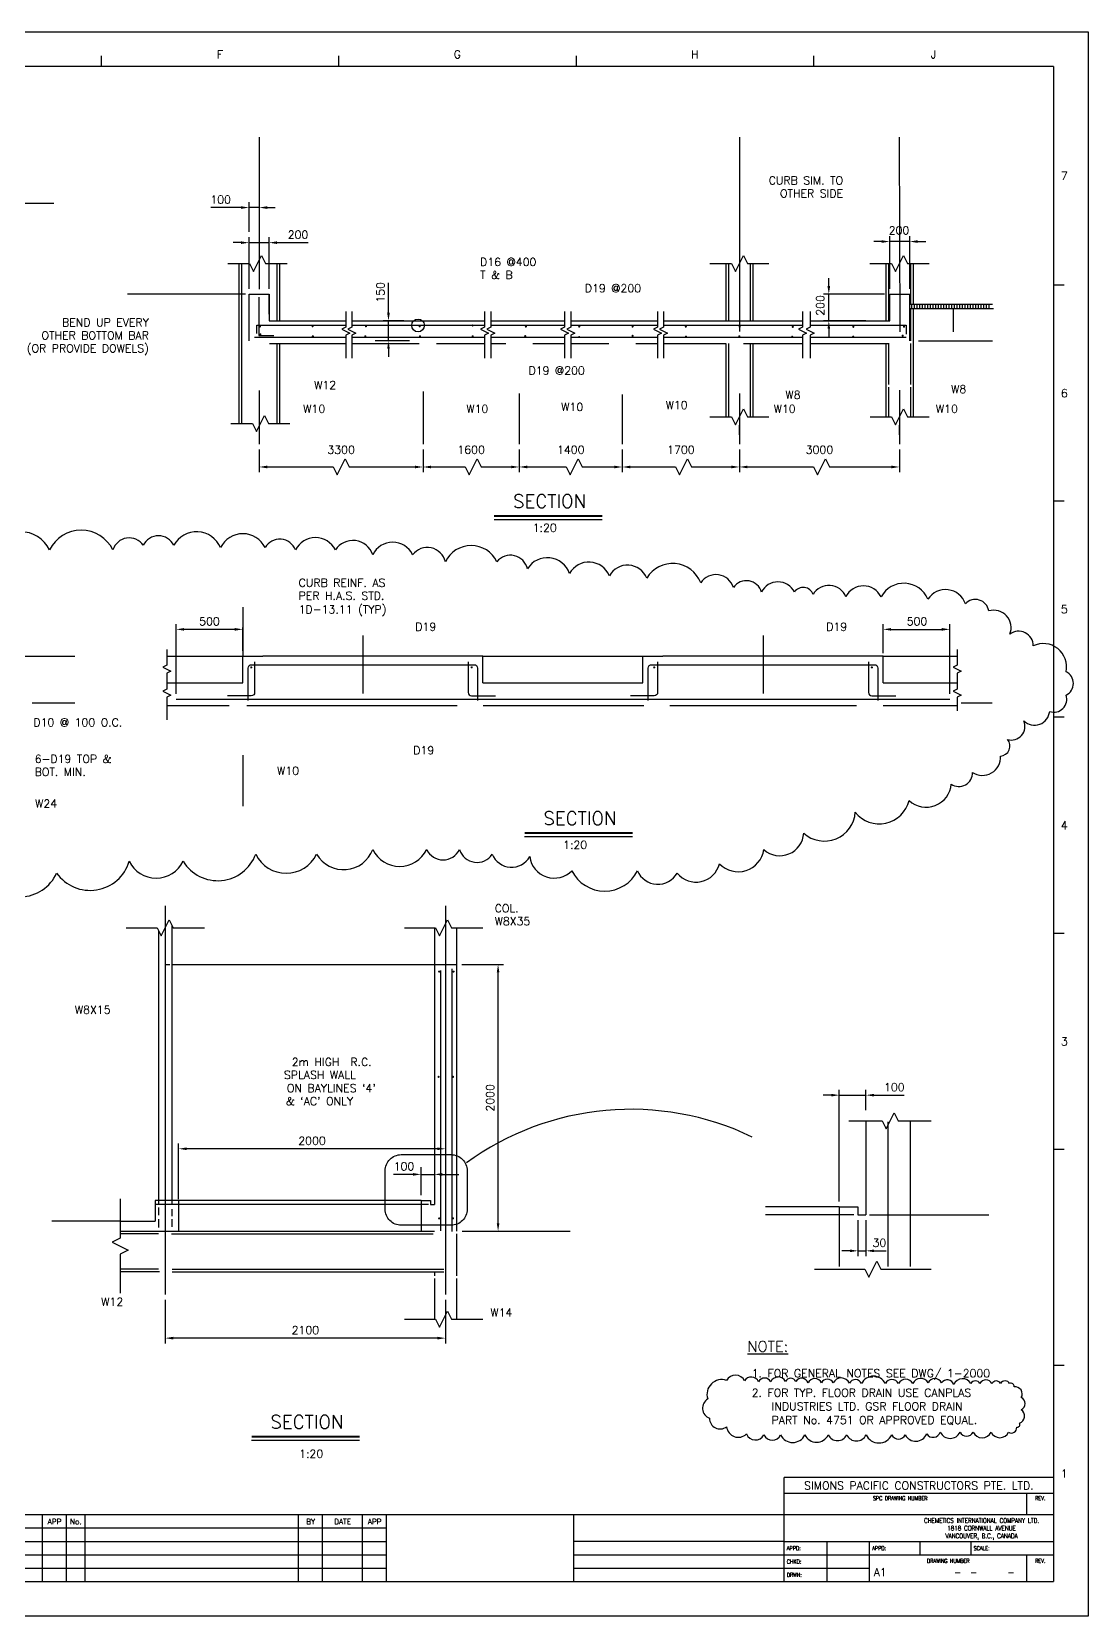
# Model space of a CAD drawing. Extents: x 0 to 84100, y 0 to 59400.
# Drawn here: x 44494 to 84100, y 0 to 59400 of the extents above; entities that cross this region are included whole.
import ezdxf
from ezdxf.enums import TextEntityAlignment as Align

# ---------------------------------------------------------------- set-up
doc = ezdxf.new("R2010")
doc.units = 0
doc.header["$LTSCALE"] = 2500
for name, pattern in [('CENTER', [0]), ('DASHED', [0]), ('HIDDEN', [0]), ('HIDDEN2', [0])]:
    doc.linetypes.add(name, pattern=pattern)
doc.layers.get('0').update_dxf_attribs({"linetype": 'CONTINUOUS'})
for name, color, linetype in [('BORDER', 7, 'CONTINUOUS'), ('BOUNDLINE', 3, 'CONTINUOUS'), ('CLINE', 7, 'CENTER'), ('CONC', 1, 'CONTINUOUS'), ('CUTLINE', 7, 'CONTINUOUS'), ('DIM', 6, 'CONTINUOUS'), ('HIDD', 7, 'HIDDEN'), ('REBAR', 2, 'CONTINUOUS'), ('STEEL', 1, 'CONTINUOUS'), ('STREAMS', 7, 'CONTINUOUS'), ('TEXT', 7, 'CONTINUOUS')]:
    doc.layers.add(name, color=color, linetype=linetype)
doc.styles.get("Standard").update_dxf_attribs({"font": 'romans', "width": 0.8})

msp = doc.modelspace()

# ---------------------------------------------------------------- linework, layer by layer
at = {"color": 0}
msp.add_line((75904, 15045), (80369, 15045), dxfattribs=at)
at = {"layer": 'BORDER', "color": 0}
for p, q in [((47100, 58500), (47100, 58100)), ((56000, 58500), (56000, 58100)), ((64900, 58500), (64900, 58100)), ((73800, 58500), (73800, 58100)), ((82800, 58100), (2600, 58100)), ((82800, 58100), (82800, 1300)), ((83200, 49900), (82800, 49900)), ((83200, 41800), (82800, 41800)), ((83200, 33700), (82800, 33700)), ((83200, 25600), (82800, 25600)), ((83200, 17500), (82800, 17500)), ((83200, 9400), (82800, 9400)), ((72700, 1300), (72700, 5200)), ((82800, 5200), (72700, 5200)), ((82800, 4600), (72700, 4600)), ((81800, 3800), (81800, 4600)), ((82800, 3800), (2600, 3800)), ((44900, 1300), (44900, 3800)), ((45800, 1300), (45800, 3800)), ((46500, 1300), (46500, 3800)), ((54500, 1300), (54500, 3800)), ((55400, 1300), (55400, 3800)), ((56900, 1300), (56900, 3800)), ((57800, 1300), (57800, 3800)), ((64800, 3800), (64800, 1300)), ((57800, 3300), (2600, 3300)), ((2600, 2800), (57800, 2800)), ((72700, 2800), (64800, 2800)), ((72700, 2800), (82800, 2800)), ((74300, 2800), (74300, 1300)), ((75900, 2300), (75900, 2800)), ((77800, 2300), (77800, 2800)), ((79700, 2800), (79700, 2300)), ((2600, 2300), (57800, 2300)), ((2600, 1800), (57800, 1800)), ((64800, 2300), (75900, 2300)), ((64800, 1800), (75900, 1800)), ((75900, 2300), (82800, 2300)), ((75900, 1300), (75900, 2300)), ((81800, 1300), (81800, 2300)), ((2600, 1300), (82800, 1300))]:
    msp.add_line(p, q, dxfattribs=at)
at = {"layer": 'BORDER', "color": 0, "const_width": 75}
for points in [[(65879, 41249), (61829, 41249)], [(67018, 29364), (62968, 29364)], [(56785, 6737), (52735, 6737)]]:
    msp.add_lwpolyline(points, dxfattribs=at)
at = {"layer": 'BORDER', "color": 0}
for points in [[(65879, 41099), (61829, 41099)], [(67018, 29214), (62968, 29214)], [(56785, 6587), (52735, 6587)]]:
    msp.add_lwpolyline(points, dxfattribs=at)
at = {"layer": 'BOUNDLINE', "color": 0, "linetype": 'DASHED'}
msp.add_lwpolyline([(57743, 15260), (57743, 16705, -0.414214), (58343, 17305), (60217, 17305, -0.414214), (60817, 16705), (60817, 15260, -0.414214), (60217, 14660), (58343, 14660, -0.414214)], format="xyb", close=True, dxfattribs=at)
at = {"layer": 'CLINE', "color": 0, "linetype": 'CENTER'}
for p, q in [((53023, 55443), (53023, 49753)), ((53023, 45953), (53023, 43938)), ((59163, 45913), (59163, 43938)), ((62768, 45838), (62768, 43938)), ((66633, 45798), (66633, 43938))]:
    msp.add_line(p, q, dxfattribs=at)
at = {"layer": 'CLINE', "color": 0}
for p, q in [((71023, 55443), (71023, 48163)), ((77010, 55443), (77033, 48143)), ((79030, 49028), (79033, 48150)), ((71023, 45843), (71023, 43938)), ((77023, 45968), (77023, 43938)), ((52408, 37832), (52408, 35997)), ((56908, 36769), (56908, 34597)), ((71908, 36769), (71908, 34597)), ((52408, 32277), (52408, 30372)), ((49502, 26633), (49502, 12066)), ((60002, 26633), (60002, 12066)), ((76591, 18538), (76591, 13113))]:
    msp.add_line(p, q, dxfattribs=at)
at = {"layer": 'CONC', "color": 0}
for p, q in [((52641, 47813), (52641, 49563)), ((52641, 49563), (53391, 49563)), ((53391, 48813), (53391, 49563)), ((53391, 49563), (53391, 48563)), ((76655, 48563), (76655, 49563)), ((76655, 49563), (77405, 49563)), ((77405, 47813), (77405, 49563)), ((53391, 48563), (56273, 48563)), ((56493, 48563), (61463, 48563)), ((61703, 48563), (64463, 48563)), ((64703, 48563), (67948, 48563)), ((68178, 48563), (73393, 48563)), ((73678, 48563), (76655, 48563)), ((53405, 47713), (56273, 47713)), ((56493, 47713), (59013, 47713)), ((59671, 47713), (61463, 47713)), ((61703, 47713), (62261, 47713)), ((63276, 47713), (64463, 47713)), ((64703, 47713), (66126, 47713)), ((67141, 47713), (67948, 47713)), ((68178, 47713), (70515, 47713)), ((71173, 47713), (73393, 47713)), ((73678, 47713), (76641, 47713)), ((52408, 34997), (52408, 35997)), ((52408, 35997), (53158, 35997)), ((60658, 35997), (53158, 35997)), ((61408, 35997), (60658, 35997)), ((61408, 34997), (61408, 35997)), ((67408, 35997), (68158, 35997)), ((67408, 34997), (67408, 35997)), ((76408, 35997), (68158, 35997)), ((76408, 34997), (76408, 35997)), ((49563, 34997), (52408, 34997)), ((61408, 34997), (67408, 34997)), ((76408, 34997), (79179, 34997)), ((49563, 34147), (51900, 34147)), ((52558, 34147), (60441, 34147)), ((61416, 34147), (67435, 34147)), ((68416, 34147), (75417, 34147)), ((76416, 34147), (79179, 34147)), ((59089, 15585), (49127, 15585)), ((74764, 15345), (71995, 15345))]:
    msp.add_line(p, q, dxfattribs=at)
at = {"layer": 'CUTLINE', "color": 0}
msp.add_lwpolyline([(0, 0), (0, 59400), (84100, 59400), (84100, 0)], close=True, dxfattribs=at)
msp.add_lwpolyline([(0, 0), (0, 59400), (84100, 59400), (84100, 0)], close=True, dxfattribs=at)
at = {"layer": 'DIM', "color": 0}
for p, q in [((52641, 51892), (52641, 53007)), ((52041, 52807), (51213, 52807)), ((52341, 52807), (52041, 52807)), ((53023, 52807), (52641, 52807)), ((53323, 52807), (53623, 52807)), ((52641, 49763), (52641, 51692)), ((53391, 49763), (53391, 51692)), ((76655, 49763), (76655, 51733)), ((77405, 49763), (77405, 51733)), ((52341, 51492), (52041, 51492)), ((52641, 51492), (53391, 51492)), ((53691, 51492), (53991, 51492)), ((53991, 51492), (54863, 51492)), ((76355, 51533), (76055, 51533)), ((77405, 51533), (76655, 51533)), ((77705, 51533), (78005, 51533)), ((57868, 49163), (57868, 49992)), ((74373, 49863), (74373, 50163)), ((52513, 49563), (48083, 49563)), ((76455, 49563), (74173, 49563)), ((74373, 48563), (74373, 49563)), ((57868, 48863), (57868, 49163)), ((77483, 49028), (77483, 49188)), ((77583, 49028), (77583, 49188)), ((77683, 49028), (77683, 49188)), ((77783, 49028), (77783, 49188)), ((77883, 49028), (77883, 49188)), ((77983, 49028), (77983, 49188)), ((78083, 49028), (78083, 49188)), ((78183, 49028), (78183, 49188)), ((78283, 49028), (78283, 49188)), ((78383, 49028), (78383, 49188)), ((78483, 49028), (78483, 49188)), ((78583, 49028), (78583, 49188)), ((78683, 49028), (78683, 49188)), ((78783, 49028), (78783, 49188)), ((78883, 49028), (78883, 49188)), ((78983, 49028), (78983, 49188)), ((79083, 49028), (79083, 49188)), ((79183, 49028), (79183, 49188)), ((79283, 49028), (79283, 49188)), ((79383, 49028), (79383, 49188)), ((79483, 49028), (79483, 49188)), ((79583, 49028), (79583, 49188)), ((79683, 49028), (79683, 49188)), ((79783, 49028), (79783, 49188)), ((79883, 49028), (79883, 49188)), ((79983, 49028), (79983, 49188)), ((80083, 49028), (80083, 49188)), ((80183, 49028), (80183, 49188)), ((80283, 49028), (80283, 49188)), ((80383, 49028), (80383, 49188)), ((58441, 48563), (57668, 48563)), ((57868, 47813), (57868, 48563)), ((75758, 48563), (74173, 48563)), ((74373, 48263), (74373, 47963)), ((58656, 47813), (57368, 47813)), ((77278, 47948), (77278, 47948)), ((77733, 47813), (80503, 47813)), ((57868, 47513), (57868, 47213)), ((53023, 44648), (53023, 44648)), ((71023, 44283), (71023, 44648)), ((71023, 44283), (71023, 44648)), ((77023, 44283), (77023, 44648)), ((53023, 43738), (53023, 42883)), ((59163, 43738), (59163, 42883)), ((59163, 43738), (59163, 42883)), ((62768, 43738), (62768, 42883)), ((62768, 43738), (62768, 42883)), ((66633, 43738), (66633, 42883)), ((66633, 43738), (66633, 42883)), ((71023, 43738), (71023, 42883)), ((71023, 43738), (71023, 42883)), ((77023, 43738), (77023, 42883)), ((49908, 34582), (49908, 37196)), ((52108, 36996), (50208, 36996)), ((52408, 36197), (52408, 37069)), ((76408, 36102), (76408, 37196)), ((76708, 36996), (78608, 36996)), ((78908, 34582), (78908, 37196)), ((43268, 35997), (46110, 35997)), ((49563, 35997), (52408, 35997)), ((61408, 35997), (67408, 35997)), ((76408, 35997), (79179, 35997)), ((44511, 34247), (46110, 34247)), ((79329, 34247), (80502, 34247)), ((60616, 24435), (62176, 24435)), ((61976, 14735), (61976, 24135)), ((74764, 15545), (74764, 19735)), ((75764, 18973), (75764, 19735)), ((74464, 19535), (74164, 19535)), ((74764, 19535), (75764, 19535)), ((76064, 19535), (76364, 19535)), ((76364, 19535), (77193, 19535)), ((60002, 18010), (60002, 17325)), ((50002, 15635), (50002, 17725)), ((59702, 17525), (50302, 17525)), ((59089, 15785), (59089, 16837)), ((58789, 16566), (58061, 16566)), ((59089, 16566), (59589, 16566)), ((59889, 16566), (60189, 16566)), ((60189, 16566), (60503, 16566)), ((47806, 14810), (45254, 14810)), ((60631, 14435), (64683, 14435)), ((75464, 14845), (75464, 13500)), ((75764, 14845), (75764, 13500)), ((75164, 13700), (74864, 13700)), ((75464, 13700), (75764, 13700)), ((76064, 13700), (76364, 13700)), ((76364, 13700), (76517, 13700)), ((49502, 11866), (49502, 10227)), ((60002, 11866), (60002, 10227)), ((59702, 10427), (49802, 10427))]:
    msp.add_line(p, q, dxfattribs=at)
for points in [[(76913, 48948, 0, 100, 0), (76686, 49144, 0, 0, 0), (75058, 50543, 0, 0, -0.668821), (75643, 52318, 0, 0, 1.293896), (75098, 53918, 0, 0, -0.477643)], [(59088, 48468, 0, 100, 0), (59240, 48727, 0, 0, 0), (59943, 49923, 0, 0, -0.185334), (61003, 50768, 0, 0, -0.288467)], [(63828, 48398, 0, 100, 0), (63972, 48662, 0, 0, 0), (64288, 49238, 0, 0, -0.184234), (64928, 49783, 0, 0, 2.349924)], [(52987, 48881, 0, 100, 0), (52694, 48821, 0, 0, 0), (50048, 48279, 0, 0, 0.190057), (49208, 47731, 0, 0, -120.889318)], [(65813, 47943, 0, 100, 0), (65589, 47744, 0, 0, 0), (65368, 47548, 0, 0, 0.677542), (65478, 47243, 0, 0, -0.689499), (65668, 46688, 0, 0, -0.722964)], [(53793, 46928, 0, 100, 0), (53987, 46700, 0, 0, 0), (54318, 46308, 0, 0, 0.280221), (54783, 46153, 0, 0, -1.254317)], [(71513, 46653, 0, 100, 0), (71704, 46422, 0, 0, 0), (72103, 45938, 0, 0, 0.239828), (72448, 45788, 0, 0, -0.030328)], [(77528, 46783, 0, 100, 0), (77737, 46568, 0, 0, 0), (78158, 46133, 0, 0, 0.280343), (78658, 46003, 0, 0, 6.793835)], [(53378, 46068, 0, 100, 0), (53513, 45801, 0, 0, 0), (53688, 45453, 0, 0, 0.442579), (54373, 45263, 0, 0, 3.459612)], [(59671, 46079, 0, 100, 0), (59806, 45811, 0, 0, 0), (59981, 45464, 0, 0, 0.442579), (60666, 45274, 0, 0, 3.459612)], [(63276, 46079, 0, 100, 0), (63411, 45811, 0, 0, 0), (63586, 45464, 0, 0, 0.442579), (64271, 45274, 0, 0, 3.459612)], [(67141, 46079, 0, 100, 0), (67276, 45811, 0, 0, 0), (67451, 45464, 0, 0, 0.442579), (68136, 45274, 0, 0, 3.459612)], [(71228, 46068, 0, 100, 0), (71363, 45801, 0, 0, 0), (71538, 45453, 0, 0, 0.442579), (72223, 45263, 0, 0, 3.459612)], [(77318, 46068, 0, 100, 0), (77453, 45801, 0, 0, 0), (77628, 45453, 0, 0, 0.442579), (78313, 45263, 0, 0, 3.459612)], [(52847, 35216, 0, 100, 0), (53054, 35434, 0, 0, 0), (54144, 36581, 0, 0, 0.460482), (54042, 37570, 0, 0, -0.641626), (54247, 38730, 0, 0, -0.11048)], [(57479, 35691, 0, 100, 0), (57630, 35950, 0, 0, 0), (58171, 36877, 0, 0, -0.32145), (58707, 37117, 0, 0, 1.282054)], [(72881, 35691, 0, 100, 0), (73033, 35950, 0, 0, 0), (73573, 36877, 0, 0, -0.32145), (74110, 37117, 0, 0, 1.282054)], [(57316, 34364, 0, 100, 0), (57436, 34089, 0, 0, 0), (57966, 32868, 0, 0, 0.300702), (58573, 32473, 0, 0, 1.212911)], [(52613, 32502, 0, 100, 0), (52748, 32234, 0, 0, 0), (52923, 31887, 0, 0, 0.442579), (53608, 31697, 0, 0, 3.459612)], [(43089, 31265, 0, 100, 0), (43331, 31088, 0, 0, 0), (43899, 30674, 0, 0, 0.164708), (44463, 30498, 0, 0, 1.373947)], [(60214, 25036, 0, 100, 0), (60371, 25291, 0, 0, 0), (61037, 26370, 0, 0, -0.362848), (61548, 26540, 0, 0, -0.85522)], [(49370, 21262, 0, 100, 0), (49196, 21507, 0, 0, 0), (48745, 22142, 0, 0, 0.209577), (47752, 22738, 0, 0, -15.717241)], [(53375, 22756, 0, 0, -0.57735), (53259, 22851, 0, 0, 0.57735), (53143, 22946, 0, 0, -0.57735), (53259, 22851, 0, 100, 0), (53069, 22619, 0, 0, 0), (52379, 21773, 0, 0, 0.856116), (53372, 20666, 0, 0, 1.518553)], [(59873, 22511, 0, 100, 0), (59577, 22462, 0, 0, 0), (58141, 22227, 0, 0, 0.791835), (58085, 21404, 0, 0, -1.222192), (57744, 20780, 0, 0, 0.118208)], [(49288, 12915, 0, 100, 0), (49124, 12664, 0, 0, 0), (48769, 12119, 0, 0, -0.311664), (48047, 11823, 0, 0, 0.352925)], [(60301, 12618, 0, 100, 0), (60481, 12378, 0, 0, 0), (61006, 11678, 0, 0, 0.136642), (61388, 11384, 0, 0, -0.674554)]]:
    msp.add_lwpolyline(points, format="xyseb", dxfattribs=at)
for points in [[(51851, 50713), (52659, 50713), (52809, 50413), (53109, 51013), (53259, 50713), (54067, 50713)], [(69915, 50713), (70723, 50713), (70873, 50413), (71173, 51013), (71323, 50713), (72131, 50713)], [(75915, 50713), (76723, 50713), (76873, 50413), (77173, 51013), (77323, 50713), (78131, 50713)], [(56273, 48908), (56273, 48321), (56123, 48246), (56423, 48096), (56273, 48021), (56273, 47168)], [(56493, 48908), (56493, 48321), (56343, 48246), (56643, 48096), (56493, 48021), (56493, 47168)], [(61463, 48908), (61463, 48321), (61313, 48246), (61613, 48096), (61463, 48021), (61463, 47168)], [(61703, 48908), (61703, 48321), (61553, 48246), (61853, 48096), (61703, 48021), (61703, 47168)], [(64463, 48908), (64463, 48321), (64313, 48246), (64613, 48096), (64463, 48021), (64463, 47168)], [(64703, 48908), (64703, 48321), (64553, 48246), (64853, 48096), (64703, 48021), (64703, 47168)], [(67948, 48908), (67948, 48321), (67798, 48246), (68098, 48096), (67948, 48021), (67948, 47168)], [(68178, 48908), (68178, 48321), (68028, 48246), (68328, 48096), (68178, 48021), (68178, 47168)], [(73393, 48908), (73393, 48321), (73243, 48246), (73543, 48096), (73393, 48021), (73393, 47168)], [(73678, 48908), (73678, 48321), (73528, 48246), (73828, 48096), (73678, 48021), (73678, 47168)], [(69915, 44963), (70723, 44963), (70873, 44663), (71173, 45263), (71323, 44963), (72131, 44963)], [(75918, 44963), (76726, 44963), (76876, 44663), (77176, 45263), (77326, 44963), (78134, 44963)], [(51957, 44718), (52765, 44718), (52915, 44418), (53215, 45018), (53365, 44718), (54173, 44718)], [(53323, 43083), (55799, 43083), (55799, 43083), (55949, 42783), (56249, 43383), (56399, 43083), (56399, 43083), (58863, 43083)], [(59463, 43083), (60741, 43083), (60741, 43083), (60891, 42783), (61191, 43383), (61341, 43083), (61341, 43083), (62468, 43083)], [(63068, 43083), (64533, 43083), (64533, 43083), (64683, 42783), (64983, 43383), (65133, 43083), (65133, 43083), (66333, 43083)], [(66933, 43083), (68631, 43083), (68631, 43083), (68781, 42783), (69081, 43383), (69231, 43083), (69231, 43083), (70723, 43083)], [(71323, 43083), (73802, 43083), (73802, 43083), (73952, 42783), (74252, 43383), (74402, 43083), (74402, 43083), (76723, 43083)], [(49563, 36243), (49563, 35655), (49413, 35580), (49713, 35430), (49563, 35355), (49563, 34997)], [(79179, 36243), (79179, 35655), (79029, 35580), (79329, 35430), (79179, 35355), (79179, 34997)], [(49563, 35342), (49563, 34754), (49413, 34679), (49713, 34529), (49563, 34454), (49563, 33602)], [(79179, 35174), (79179, 34754), (79029, 34679), (79329, 34529), (79179, 34454), (79179, 33938)], [(48034, 25808), (49201, 25808), (49351, 25508), (49651, 26108), (49801, 25808), (50968, 25808)], [(58466, 25808), (59633, 25808), (59783, 25508), (60083, 26108), (60233, 25808), (61400, 25808)], [(75129, 18574), (76368, 18574), (76518, 18274), (76818, 18874), (76968, 18574), (78206, 18574)], [(47806, 15644), (47806, 14178), (47506, 14028), (48106, 13728), (47806, 13578), (47806, 12112)], [(73841, 13017), (75726, 13017), (75876, 12717), (76176, 13317), (76326, 13017), (78212, 13017)], [(58466, 11137), (59633, 11137), (59783, 10837), (60083, 11437), (60233, 11137), (61400, 11137)]]:
    msp.add_lwpolyline(points, dxfattribs=at)
msp.add_circle((58978, 48388), 240, dxfattribs=at)
for points in [[(52341, 52857), (52341, 52757), (52641, 52807)], [(53323, 52857), (53323, 52757), (53023, 52807)], [(52341, 51542), (52341, 51442), (52641, 51492)], [(53691, 51542), (53691, 51442), (53391, 51492)], [(76355, 51583), (76355, 51483), (76655, 51533)], [(77705, 51583), (77705, 51483), (77405, 51533)], [(74323, 49863), (74423, 49863), (74373, 49563)], [(57818, 48863), (57918, 48863), (57868, 48563)], [(74323, 48263), (74423, 48263), (74373, 48563)], [(57818, 47513), (57918, 47513), (57868, 47813)], [(53323, 43133), (53323, 43033), (53023, 43083)], [(58863, 43133), (58863, 43033), (59163, 43083)], [(59463, 43133), (59463, 43033), (59163, 43083)], [(62468, 43133), (62468, 43033), (62768, 43083)], [(63068, 43133), (63068, 43033), (62768, 43083)], [(66333, 43133), (66333, 43033), (66633, 43083)], [(66933, 43133), (66933, 43033), (66633, 43083)], [(70723, 43133), (70723, 43033), (71023, 43083)], [(71323, 43133), (71323, 43033), (71023, 43083)], [(76723, 43133), (76723, 43033), (77023, 43083)], [(50208, 37046), (50208, 36946), (49908, 36996)], [(52108, 37046), (52108, 36946), (52408, 36996)], [(76708, 37046), (76708, 36946), (76408, 36996)], [(78608, 37046), (78608, 36946), (78908, 36996)], [(61926, 24135), (62026, 24135), (61976, 24435)], [(74464, 19585), (74464, 19485), (74764, 19535)], [(76064, 19585), (76064, 19485), (75764, 19535)], [(50302, 17575), (50302, 17475), (50002, 17525)], [(59702, 17575), (59702, 17475), (60002, 17525)], [(58789, 16616), (58789, 16516), (59089, 16566)], [(59889, 16616), (59889, 16516), (59589, 16566)], [(61926, 14735), (62026, 14735), (61976, 14435)], [(75164, 13750), (75164, 13650), (75464, 13700)], [(76064, 13750), (76064, 13650), (75764, 13700)], [(49802, 10477), (49802, 10377), (49502, 10427)], [(59702, 10477), (59702, 10377), (60002, 10427)]]:
    msp.add_solid(points, dxfattribs=at)
at = {"layer": 'HIDD', "color": 0}
for p, q in [((59365, 15435), (49127, 15435)), ((75315, 15045), (71995, 15045))]:
    msp.add_line(p, q, dxfattribs=at)
at = {"layer": 'REBAR', "color": 0}
for p, q in [((53003, 49443), (53003, 48008)), ((52928, 48398), (56273, 48398)), ((52928, 48088), (52928, 48398)), ((56493, 48398), (61463, 48398)), ((61703, 48398), (64463, 48398)), ((64703, 48398), (67948, 48398)), ((68178, 48398), (73393, 48398)), ((73678, 48398), (77278, 48398)), ((77278, 48398), (77278, 48063)), ((52848, 47948), (56273, 47948)), ((53003, 48008), (53568, 48008)), ((56493, 47948), (61463, 47948)), ((61703, 47948), (64463, 47948)), ((64703, 47948), (67948, 47948)), ((68178, 47948), (73393, 47948)), ((73678, 47948), (77278, 47948)), ((49908, 34382), (78908, 34382)), ((59816, 24213), (59816, 14452)), ((60242, 24270), (60242, 14424))]:
    msp.add_line(p, q, dxfattribs=at)
at = {"layer": 'REBAR', "color": 0, "const_width": 40}
for points in [[(53028, 48348, 1), (53068, 48348, 1)], [(55003, 48358, 1), (55043, 48358, 1)], [(57003, 48358, 1), (57043, 48358, 1)], [(59018, 48358, 1), (59058, 48358, 1)], [(61003, 48388, 1), (61043, 48388, 1)], [(62998, 48348, 1), (63038, 48348, 1)], [(64998, 48348, 1), (65038, 48348, 1)], [(66998, 48348, 1), (67038, 48348, 1)], [(68993, 48343, 1), (69033, 48343, 1)], [(71008, 48343, 1), (71048, 48343, 1)], [(73003, 48333, 1), (73043, 48333, 1)], [(75273, 48338, 1), (75313, 48338, 1)], [(77173, 48343, 1), (77213, 48343, 1)], [(53048, 48053, 1), (53088, 48053, 1)], [(55013, 47983, 1), (55053, 47983, 1)], [(56983, 47983, 1), (57023, 47983, 1)], [(59028, 47978, 1), (59068, 47978, 1)], [(61003, 47978, 1), (61043, 47978, 1)], [(62973, 47988, 1), (63013, 47988, 1)], [(64998, 47953, 1), (65038, 47953, 1)], [(66998, 47998, 1), (67038, 47998, 1)], [(69003, 47968, 1), (69043, 47968, 1)], [(70998, 47983, 1), (71038, 47983, 1)], [(72983, 47963, 1), (73023, 47963, 1)], [(75268, 47968, 1), (75308, 47968, 1)], [(77123, 48003, 1), (77163, 48003, 1)], [(52705, 35569, 1), (52745, 35569, 1)], [(61007, 35569, -1), (60967, 35569, -1)], [(67809, 35569, 1), (67849, 35569, 1)], [(76007, 35569, -1), (75967, 35569, -1)], [(59747, 24167, 1), (59787, 24167, 1)], [(60288, 24167, 1), (60328, 24167, 1)], [(59727, 20223, 1), (59767, 20223, 1)], [(60268, 20223, 1), (60308, 20223, 1)], [(59747, 14917, 1), (59787, 14917, 1)], [(60268, 14917, 1), (60308, 14917, 1)]]:
    msp.add_lwpolyline(points, format="xyb", close=True, dxfattribs=at)
at = {"layer": 'REBAR', "color": 0, "linetype": 'HIDDEN2'}
for points in [[(52852, 35775), (52852, 34632, -0.414214), (52727, 34507), (51829, 34507)], [(60859, 35775), (60859, 34632, 0.414214), (60984, 34507), (61882, 34507)], [(67957, 35775), (67957, 34632, -0.414214), (67832, 34507), (66934, 34507)], [(75859, 35775), (75859, 34632, 0.414214), (75984, 34507), (76882, 34507)]]:
    msp.add_lwpolyline(points, format="xyb", dxfattribs=at)
at = {"layer": 'REBAR', "color": 0}
for points in [[(52608, 34332), (52608, 35547, -0.414214), (52733, 35672), (61083, 35672, -0.414214), (61208, 35547), (61208, 34332)], [(67608, 34332), (67608, 35547, -0.414214), (67733, 35672), (76083, 35672, -0.414214), (76208, 35547), (76208, 34332)]]:
    msp.add_lwpolyline(points, format="xyb", dxfattribs=at)
at = {"layer": 'STEEL', "color": 0}
for p, q in [((52261, 50713), (52261, 44718)), ((52361, 50713), (52361, 44718)), ((53685, 50713), (53685, 48563)), ((53785, 50713), (53785, 48563)), ((70515, 50713), (70515, 48563)), ((70615, 50713), (70615, 48563)), ((71431, 50713), (71431, 48563)), ((71531, 50713), (71531, 48563)), ((76515, 50713), (76515, 48563)), ((76615, 50713), (76615, 48563)), ((77431, 50713), (77431, 49188)), ((77531, 50713), (77531, 49188)), ((77405, 49188), (80515, 49188)), ((77405, 49028), (80550, 49028)), ((77431, 49028), (77431, 47813)), ((77531, 49028), (77531, 44963)), ((53685, 47713), (53685, 44718)), ((53785, 47713), (53785, 44718)), ((70515, 47713), (70515, 44963)), ((70615, 47713), (70615, 44963)), ((71431, 47713), (71431, 44963)), ((71531, 47713), (71531, 44963)), ((76515, 47713), (76515, 44963)), ((76615, 47713), (76615, 46179)), ((77431, 47713), (77431, 46179)), ((76615, 46079), (76615, 44963)), ((77431, 46079), (77431, 44963)), ((49252, 25704), (49252, 15433)), ((49752, 25904), (49752, 15426)), ((59589, 25808), (59589, 15435)), ((60416, 25808), (60416, 14435)), ((49502, 24435), (49672, 24435)), ((49752, 24435), (60416, 24435)), ((75764, 18538), (75764, 15045)), ((77418, 18538), (77418, 13113)), ((49127, 15585), (49127, 14810)), ((50002, 15585), (50002, 14435)), ((59089, 15585), (59089, 14435)), ((59089, 15585), (59439, 15585)), ((59439, 15585), (59439, 15435)), ((49252, 15324), (49252, 15031)), ((49252, 14885), (49252, 14570)), ((49752, 15258), (49752, 15002)), ((49752, 14892), (49752, 14599)), ((59439, 15435), (59589, 15435)), ((74764, 15345), (74764, 13113)), ((74764, 15345), (75464, 15345)), ((75464, 15345), (75464, 15045)), ((75464, 15045), (75764, 15045)), ((47800, 14810), (49127, 14810)), ((47800, 14435), (59589, 14435)), ((49249, 14335), (47806, 14335)), ((49729, 14335), (59548, 14335)), ((60416, 14335), (60416, 12760)), ((49286, 12913), (47806, 12913)), ((49249, 13013), (47825, 13013)), ((49756, 13013), (59937, 13013)), ((49756, 12913), (59937, 12913)), ((59589, 12913), (59589, 12760)), ((59589, 12660), (59589, 11137)), ((60416, 12660), (60416, 11137))]:
    msp.add_line(p, q, dxfattribs=at)
at = {"layer": 'TEXT', "color": 0}
msp.add_line((42774, 52974), (45321, 52974), dxfattribs=at)
for points in [[(45166, 39972, 0.625), (42972, 39972, 0.625)], [(47537, 39972, 0.625), (45166, 39972, 0.625)], [(48678, 40147, 0.625), (47537, 39972, 0.625)], [(49819, 40147, 0.625), (48678, 40147, 0.625)], [(51575, 40060, 0.625), (49819, 40147, 0.625)], [(53243, 40060, 0.625), (51575, 40060, 0.625)], [(55876, 39972, 0.625), (54384, 39972, 0.625)], [(54384, 39972, 0.625), (53243, 40060, 0.625)], [(57281, 39796, 0.625), (55876, 39972, 0.625)], [(58773, 39796, 0.625), (57281, 39796, 0.625)], [(60002, 39533, 0.625), (58773, 39796, 0.625)], [(61934, 39533, 0.625), (60002, 39533, 0.625)], [(63075, 39270, 0.625), (61934, 39533, 0.625)], [(64655, 39094, 0.625), (63075, 39270, 0.625)], [(66148, 39006, 0.625), (64655, 39094, 0.625)], [(67552, 38919, 0.625), (66148, 39006, 0.625)], [(69571, 38743, 0.625), (67552, 38919, 0.625)], [(70800, 38568, 0.625), (69571, 38743, 0.625)], [(71854, 38392, 0.625), (70800, 38568, 0.625)], [(73083, 38392, 0.625), (71854, 38392, 0.625)], [(75014, 38217, 0.625), (73785, 38304, 0.625)], [(76331, 38217, 0.625), (75014, 38217, 0.625)], [(78087, 38129, 0.625), (76331, 38217, 0.625)], [(73785, 38304, 0.625), (73083, 38392, 0.625)], [(79491, 37953, 0.625), (78087, 38129, 0.625)], [(80369, 37690, 0.625), (79491, 37953, 0.625)], [(81159, 36813, 0.625), (80369, 37690, 0.625)], [(82037, 36374, 0.625), (81159, 36813, 0.625)], [(83266, 35409, 0.625), (82037, 36374, 0.625)], [(83266, 34531, 0.625), (83266, 35409, 0.625)], [(82652, 33917, 0.625), (83266, 34531, 0.625)], [(81686, 33566, 0.625), (82652, 33917, 0.625)], [(81071, 32864, 0.625), (81686, 33566, 0.625)], [(80808, 32249, 0.625), (81071, 32864, 0.625)], [(79755, 31635, 0.625), (80808, 32249, 0.625)], [(78964, 31196, 0.625), (79755, 31635, 0.625)], [(77384, 30582, 0.625), (78964, 31196, 0.625)], [(75365, 30143, 0.625), (77384, 30582, 0.625)], [(73434, 29354, 0.625), (75365, 30143, 0.625)], [(71941, 28739, 0.625), (73434, 29354, 0.625)], [(50170, 28301, 0.625), (52892, 28564, 0.625)], [(52892, 28564, 0.625), (55174, 28564, 0.625)], [(55174, 28564, 0.625), (57281, 28739, 0.625)], [(57281, 28739, 0.625), (59300, 28739, 0.625)], [(59300, 28739, 0.625), (60529, 28739, 0.625)], [(60529, 28739, 0.625), (61758, 28564, 0.625)], [(61758, 28564, 0.625), (63163, 28476, 0.625)], [(70274, 28213, 0.625), (71941, 28739, 0.625)], [(45430, 27862, 0.625), (48151, 28301, 0.625)], [(48151, 28301, 0.625), (50170, 28301, 0.625)], [(63163, 28476, 0.625), (64743, 27950, 0.625)], [(64743, 27950, 0.625), (67201, 27950, 0.625)], [(67201, 27950, 0.625), (68693, 27862, 0.625)], [(68693, 27862, 0.625), (70274, 28213, 0.625)], [(42708, 27774, 0.625), (45430, 27862, 0.625)]]:
    msp.add_lwpolyline(points, format="xyb", dxfattribs=at)
msp.add_lwpolyline([(71941, 6800, 0.625), (72565, 6800, 0.625), (73476, 6800, 0.625), (74353, 6800, 0.625), (75044, 6800, 0.625), (75769, 6800, 0.625), (76730, 6800, 0.625), (77236, 6800, 0.625), (78045, 6834, 0.625), (78551, 6901, 0.625), (79293, 6901, 0.625), (79782, 6901, 0.625), (80456, 6901, 0.625), (81114, 6901, 0.625), (81417, 7087, 0.625), (81519, 7238, 0.625), (81586, 7744, 0.625), (81586, 8199, 0.625), (81316, 8604, 0.625), (81148, 8722, 0.625), (80810, 8722, 0.625), (80490, 8722, 0.625), (80035, 8722, 0.625), (79698, 8722, 0.625), (79057, 8688, 0.625), (78602, 8755, 0.625), (78096, 8755, 0.625), (77522, 8722, 0.625), (76983, 8722, 0.625), (76494, 8722, 0.625), (75600, 8722, 0.625), (75145, 8738, 0.625), (74538, 8755, 0.625), (74100, 8755, 0.625), (73594, 8755, 0.625), (73139, 8806, 0.625), (72751, 8806, 0.625), (72194, 8789, 0.625), (71739, 8789, 0.625), (71216, 8823, 0.625), (70542, 8840, 0.625), (69834, 8149, 0.625), (69901, 7424, 0.625), (70542, 7104, 0.625), (71284, 6834, 0.625)], format="xyb", close=True, dxfattribs=at)
msp.add_arc((66956, 8533), 10472, 64.24685, 126.07971, dxfattribs=at)

# ---------------------------------------------------------------- texts
at = {"layer": 'BORDER', "color": 0}
for s, height, p in [('F', 300, (51550, 58400)), ('G', 300, (60450, 58400)), ('H', 300, (69350, 58400)), ('J', 300, (78300, 58400)), ('7', 300, (83200, 53850)), ('6', 300, (83200, 45700)), ('5', 300, (83200, 37600)), ('4', 300, (83200, 29500)), ('3', 300, (83200, 21400)), ('1', 300, (83200, 5200)), ('APP', 200, (45350, 3450)), ('No.', 200, (46150, 3450)), ('BY', 200, (54950, 3450)), ('DATE', 200, (56150, 3450)), ('APP', 200, (57350, 3450)), ('A1', 300, (76300, 1500))]:
    msp.add_text(s, height=height, dxfattribs=at).set_placement(p, align=Align.CENTER)
for p in [(65279, 41399), (66418, 29514), (56185, 6887)]:
    msp.add_text('SECTION', height=500, dxfattribs=at).set_placement(p, align=Align.BOTTOM_RIGHT)
for p in [(64176, 40954), (65315, 29069), (55420, 6242)]:
    msp.add_text('1:20', height=300, dxfattribs=at).set_placement(p, align=Align.TOP_RIGHT)
for s, height, width, p in [('SPC DRAWING NUMBER', 150, 0.8, (77050, 4350)), ('REV.', 150, 0.8, (82300, 4350)), ('CHEMETICS INTERNATIONAL COMPANY LTD.', 175, 0.75, (80100, 3500)), ('VANCOUVER, B.C., CANADA', 175, 0.75, (80100, 2925)), ('1818 CORNWALL AVENUE', 175, 0.75, (80100, 3217)), ('DRAWING NUMBER', 150, 0.8, (78850, 2000)), ('REV.', 150, 0.8, (82300, 2000)), ('-', 300, 0.8, (79200, 1500)), ('-', 300, 0.8, (79800, 1500)), ('-', 300, 0.8, (81200, 1500))]:
    msp.add_text(s, height=height, dxfattribs=dict(at, width=width)).set_placement(p, align=Align.CENTER)
at = {"layer": 'BORDER', "color": 0, "width": 0.8}
for s, p in [('APPD:', (72800, 2475)), ('APPD:', (76000, 2475)), ('SCALE:', (79800, 2475)), ('CHKD:', (72800, 1975)), ('DRWN:', (72800, 1475))]:
    msp.add_text(s, height=150, dxfattribs=at).set_placement(p)
at = {"layer": 'DIM', "color": 0}
for s, p in [('100', (51577, 53107)), ('200', (54477, 51792)), ('3300', (56093, 43728)), ('1600', (60966, 43728)), ('1400', (64701, 43728)), ('1700', (68828, 43728)), ('3000', (74023, 43728)), ('500', (51158, 37296)), ('500', (77678, 37296)), ('100', (76828, 19835)), ('100', (58449, 16866)), ('30', (76269, 14000)), ('2100', (54752, 10727))]:
    msp.add_text(s, height=300, dxfattribs=at).set_placement(p, align=Align.MIDDLE_CENTER)
for s, p in [('200', (77006, 51953)), ('2000', (55002, 17825))]:
    msp.add_text(s, height=300, dxfattribs=at).set_placement(p, align=Align.MIDDLE)
for s, p in [('150', (57568, 49628)), ('200', (74053, 49139)), ('2000', (61676, 19435))]:
    msp.add_text(s, height=300, rotation=90, dxfattribs=at).set_placement(p, align=Align.MIDDLE_CENTER)
at = {"layer": 'STREAMS', "color": 0}
msp.add_text('SIMONS PACIFIC CONSTRUCTORS PTE. LTD.', height=300, dxfattribs=at).set_placement((77750, 4750), align=Align.CENTER)
at = {"layer": 'TEXT', "color": 0}
for s, p in [('CURB SIM. TO', (74908, 53673)), ('OTHER SIDE', (74908, 53188)), ('OTHER BOTTOM BAR', (48886, 47865)), ('BEND UP EVERY', (48886, 48351)), ('(OR PROVIDE DOWELS)', (48886, 47379)), ('W8X15', (47452, 22588)), ('2m HIGH  R.C. ', (57444, 20630)), ('SPLASH WALL', (56649, 20144)), ("ON BAYLINES `4'", (57390, 19647)), ("& `AC' ONLY", (56542, 19161)), ('W12', (47925, 11643))]:
    msp.add_text(s, height=300, dxfattribs=at).set_placement(p, align=Align.RIGHT)
for s, height, p in [('D16 @400', 300, (61303, 50618)), ('T & B', 300, (61303, 50133)), ('D19 @200', 300, (65228, 49633)), ('D19 @200', 300, (63118, 46548)), ('W12', 300, (55083, 46003)), ('W8', 300, (72748, 45638)), ('W8', 300, (78958, 45853)), ('W10', 300, (54673, 45113)), ('W10', 300, (60788, 45113)), ('W10', 300, (64343, 45183)), ('W10', 300, (68258, 45253)), ('W10', 300, (72308, 45113)), ('W10', 300, (78388, 45113)), ('CURB REINF. AS', 300, (54500, 38592)), ('PER H.A.S. STD.', 300, (54500, 38107)), ('1D-13.11 (TYP)', 300, (54500, 37595)), ('D19', 300, (58873, 36945)), ('D19', 300, (74276, 36945)), ('D10 @ 100 O.C.', 300, (44559, 33357)), ('6-D19 TOP &', 300, (44605, 31989)), ('D19', 300, (58796, 32313)), ('BOT. MIN.', 300, (44605, 31503)), ('W10', 300, (53693, 31547)), ('W24', 300, (44624, 30313)), ('W8X35', 300, (61848, 25904)), ('COL.', 300, (61848, 26390)), ('W14', 300, (61688, 11234)), ('%%UNOTE:', 400, (71325, 9915)), ('1. FOR GENERAL NOTES SEE DWG/ 1-2000', 300, (71484, 8960)), ('2. FOR TYP. FLOOR DRAIN USE CANPLAS', 300, (71484, 8231)), ('INDUSTRIES LTD. GSR FLOOR DRAIN ', 300, (72229, 7720)), ('PART No. 4751 OR APPROVED EQUAL.', 300, (72229, 7208))]:
    msp.add_text(s, height=height, dxfattribs=at).set_placement(p)

doc.saveas('drawing.dxf')
